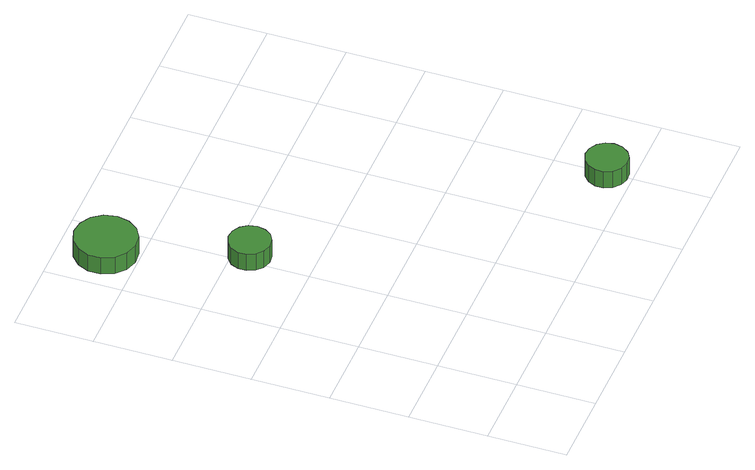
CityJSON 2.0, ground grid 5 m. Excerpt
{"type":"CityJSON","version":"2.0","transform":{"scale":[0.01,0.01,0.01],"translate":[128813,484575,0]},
"CityObjects":{
"tree1":{"type":"SolitaryVegetationObject","attributes":{"function":"something"},"geometry":[{"type":"MultiSurface","lod":"1","boundaries":[[[0,1,2,3,4,5,6,7,8,9,10,11,12,13,14]],[[15,16,17,18,19,20,21,22,23,24,25,26,27,28,29]],[[0,29,28,1]],[[1,28,27,2]],[[2,27,26,3]],[[3,26,25,4]],[[4,25,24,5]],[[5,24,23,6]],[[6,23,22,7]],[[7,22,21,8]],[[8,21,20,9]],[[9,20,19,10]],[[10,19,18,11]],[[11,18,17,12]],[[12,17,16,13]],[[13,16,15,14]],[[14,15,29,0]]]}]},
"tree2":{"type":"SolitaryVegetationObject","attributes":{"function":"something"},"geometry":[{"type":"MultiSurface","lod":"1","boundaries":[[[30,31,32,33,34,35,36,37,38,39,40,41,42,43,44]],[[45,46,47,48,49,50,51,52,53,54,55,56,57,58,59]],[[30,59,58,31]],[[31,58,57,32]],[[32,57,56,33]],[[33,56,55,34]],[[34,55,54,35]],[[35,54,53,36]],[[36,53,52,37]],[[37,52,51,38]],[[38,51,50,39]],[[39,50,49,40]],[[40,49,48,41]],[[41,48,47,42]],[[42,47,46,43]],[[43,46,45,44]],[[44,45,59,30]]]}]},
"tree3":{"type":"SolitaryVegetationObject","attributes":{"function":"something"},"geometry":[{"type":"MultiSurface","lod":"1","boundaries":[[[60,61,62,63,64,65,66,67,68,69,70,71,72,73,74]],[[75,76,77,78,79,80,81,82,83,84,85,86,87,88,89]],[[60,89,88,61]],[[61,88,87,62]],[[62,87,86,63]],[[63,86,85,64]],[[64,85,84,65]],[[65,84,83,66]],[[66,83,82,67]],[[67,82,81,68]],[[68,81,80,69]],[[69,80,79,70]],[[70,79,78,71]],[[71,78,77,72]],[[72,77,76,73]],[[73,76,75,74]],[[74,75,89,60]]]}]}
},
"vertices":[
[666,1890,203],[654,1944,203],[622,1989,203],[574,2016,203],[519,2022,203],[466,2005,203],[425,1968,203],[402,1917,203],[402,1862,203],[425,1811,203],[466,1774,203],[519,1757,203],[574,1763,203],[622,1790,203],[654,1835,203],[654,1835,76],[622,1790,76],[574,1763,76],[519,1757,76],[466,1774,76],[425,1811,76],[402,1862,76],[402,1917,76],[425,1968,76],[466,2005,76],[519,2022,76],[574,2016,76],[622,1989,76],[654,1944,76],[666,1890,76],
[489,2714,180],[472,2795,180],[424,2861,180],[353,2902,180],[271,2911,180],[193,2885,180],[132,2830,180],[98,2755,180],[98,2673,180],[132,2598,180],[193,2543,180],[271,2518,180],[353,2526,180],[424,2567,180],[472,2634,180],[472,2634,53],[424,2567,53],[353,2526,53],[271,2518,53],[193,2543,53],[132,2598,53],[98,2673,53],[98,2755,53],[132,2830,53],[193,2885,53],[271,2911,53],[353,2902,53],[424,2861,53],[472,2795,53],[489,2714,53],
[2115,157,197],[2103,212,197],[2071,256,197],[2023,284,197],[1968,290,197],[1915,273,197],[1874,236,197],[1851,185,197],[1851,130,197],[1874,79,197],[1915,42,197],[1968,25,197],[2023,30,197],[2071,58,197],[2103,103,197],[2103,103,70],[2071,58,70],[2023,30,70],[1968,25,70],[1915,42,70],[1874,79,70],[1851,130,70],[1851,185,70],[1874,236,70],[1915,273,70],[1968,290,70],[2023,284,70],[2071,256,70],[2103,212,70],[2115,157,70]
]}
